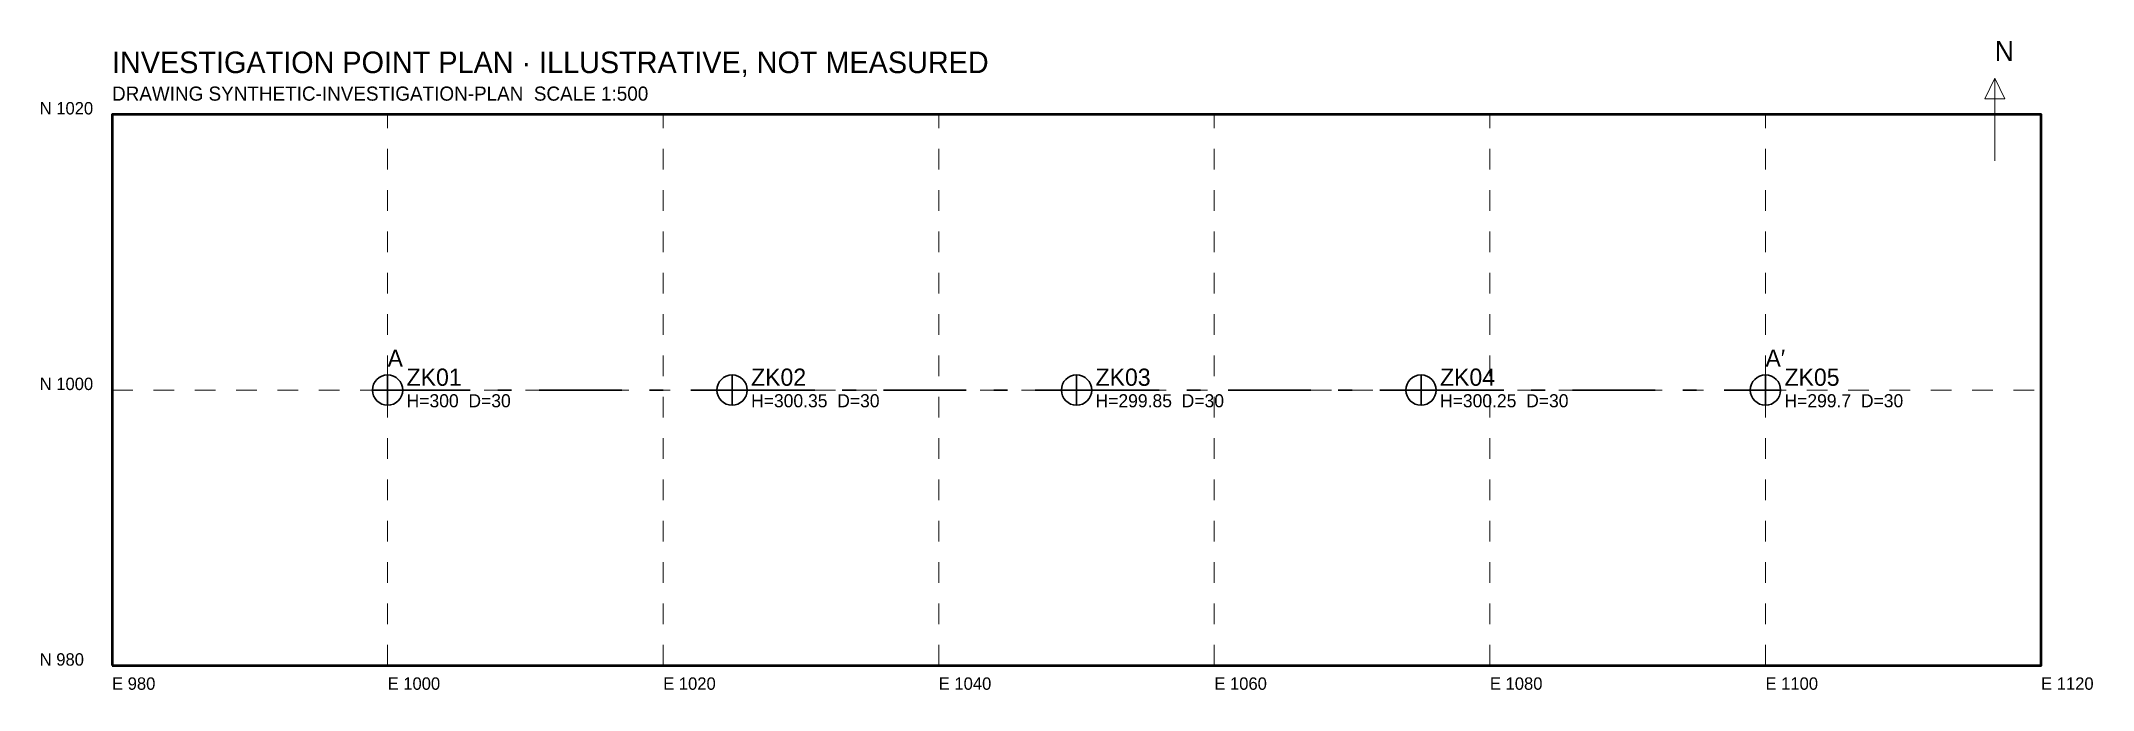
# Model space of a CAD drawing. Header units: metres. Extents: x 975 to 1124, y 978 to 1025.
import ezdxf

# ---------------------------------------------------------------- set-up
doc = ezdxf.new("R2010")
doc.units = ezdxf.units.M
for name, pattern in [('KJ_8e1dacc70671_CONT', [0]), ('KJ_8e1dacc70671_GRID', [3, 1.5, -1.5]), ('KJ_8e1dacc70671_SECTION', [11, 6, -2, 1, -2])]:
    doc.linetypes.add(name, pattern=pattern)
for name, color, linetype, lineweight in [('ANNOTATION', 7, 'KJ_8e1dacc70671_CONT', 18), ('BOUNDARY', 7, 'KJ_8e1dacc70671_CONT', 50), ('GRID', 8, 'KJ_8e1dacc70671_GRID', 13), ('POINTS', 1, 'KJ_8e1dacc70671_CONT', 35), ('SECTIONS', 2, 'KJ_8e1dacc70671_SECTION', 35)]:
    doc.layers.add(name, color=color, linetype=linetype, lineweight=lineweight)
doc.styles.get("Standard").update_dxf_attribs({"font": 'sans-serif'})

msp = doc.modelspace()

# ---------------------------------------------------------------- linework, layer by layer
at = {"layer": 'ANNOTATION'}
msp.add_line((1116.64, 1016.64), (1116.64, 1022.64), dxfattribs=at)
msp.add_lwpolyline([(1116.64, 1022.64), (1115.91, 1021.13), (1117.37, 1021.13)], close=True, dxfattribs=at)
at = {"layer": 'BOUNDARY'}
msp.add_lwpolyline([(980, 980), (1120, 980), (1120, 1020), (980, 1020)], close=True, dxfattribs=at)
at = {"layer": 'GRID'}
for p, q in [((980, 980), (980, 1020)), ((980, 1020), (1120, 1020)), ((1000, 980), (1000, 1020)), ((1020, 980), (1020, 1020)), ((1040, 980), (1040, 1020)), ((1060, 980), (1060, 1020)), ((1080, 980), (1080, 1020)), ((1100, 980), (1100, 1020)), ((1120, 980), (1120, 1020)), ((980, 1000), (1120, 1000)), ((980, 980), (1120, 980))]:
    msp.add_line(p, q, dxfattribs=at)
at = {"layer": 'POINTS'}
for p, q in [((1000, 998.9), (1000, 1001.1)), ((1025, 998.9), (1025, 1001.1)), ((1050, 998.9), (1050, 1001.1)), ((1075, 998.9), (1075, 1001.1)), ((1100, 998.9), (1100, 1001.1)), ((998.9, 1000), (1001.1, 1000)), ((1023.9, 1000), (1026.1, 1000)), ((1048.9, 1000), (1051.1, 1000)), ((1073.9, 1000), (1076.1, 1000)), ((1098.9, 1000), (1101.1, 1000))]:
    msp.add_line(p, q, dxfattribs=at)
for centre in [(1000, 1000), (1025, 1000), (1050, 1000), (1075, 1000), (1100, 1000)]:
    msp.add_circle(centre, 1.1, dxfattribs=at)
at = {"layer": 'SECTIONS'}
msp.add_lwpolyline([(1000, 1000), (1025, 1000), (1050, 1000), (1075, 1000), (1100, 1000)], dxfattribs=at)

# ---------------------------------------------------------------- texts
at = {"layer": 'ANNOTATION'}
for s, height, p in [('INVESTIGATION POINT PLAN · ILLUSTRATIVE, NOT MEASURED', 1.5625, (980, 1023)), ('N', 1.44, (1116.64, 1023.89)), ('DRAWING SYNTHETIC-INVESTIGATION-PLAN  SCALE 1:500', 1.025, (980, 1021)), ('N 1020', 0.9, (974.75, 1020)), ('N 1000', 0.9, (974.75, 1000)), ('ZK01', 1.25, (1001.38, 1000.31)), ('ZK02', 1.25, (1026.38, 1000.31)), ('ZK03', 1.25, (1051.38, 1000.31)), ('ZK04', 1.25, (1076.38, 1000.31)), ('ZK05', 1.25, (1101.38, 1000.31)), ('H=300  D=30', 0.95, (1001.38, 998.75)), ('H=300.35  D=30', 0.95, (1026.38, 998.75)), ('H=299.85  D=30', 0.95, (1051.38, 998.75)), ('H=300.25  D=30', 0.95, (1076.38, 998.75)), ('H=299.7  D=30', 0.95, (1101.38, 998.75)), ('N 980', 0.9, (974.75, 980)), ('E 980', 0.9, (980, 978.25)), ('E 1000', 0.9, (1000, 978.25)), ('E 1020', 0.9, (1020, 978.25)), ('E 1040', 0.9, (1040, 978.25)), ('E 1060', 0.9, (1060, 978.25)), ('E 1080', 0.9, (1080, 978.25)), ('E 1100', 0.9, (1100, 978.25)), ('E 1120', 0.9, (1120, 978.25))]:
    msp.add_text(s, height=height, dxfattribs=at).set_placement(p)
at = {"layer": 'SECTIONS'}
for s, p in [('A', (1000, 1001.69)), ('A′', (1100, 1001.69))]:
    msp.add_text(s, height=1.25, dxfattribs=at).set_placement(p)

doc.saveas('drawing.dxf')
